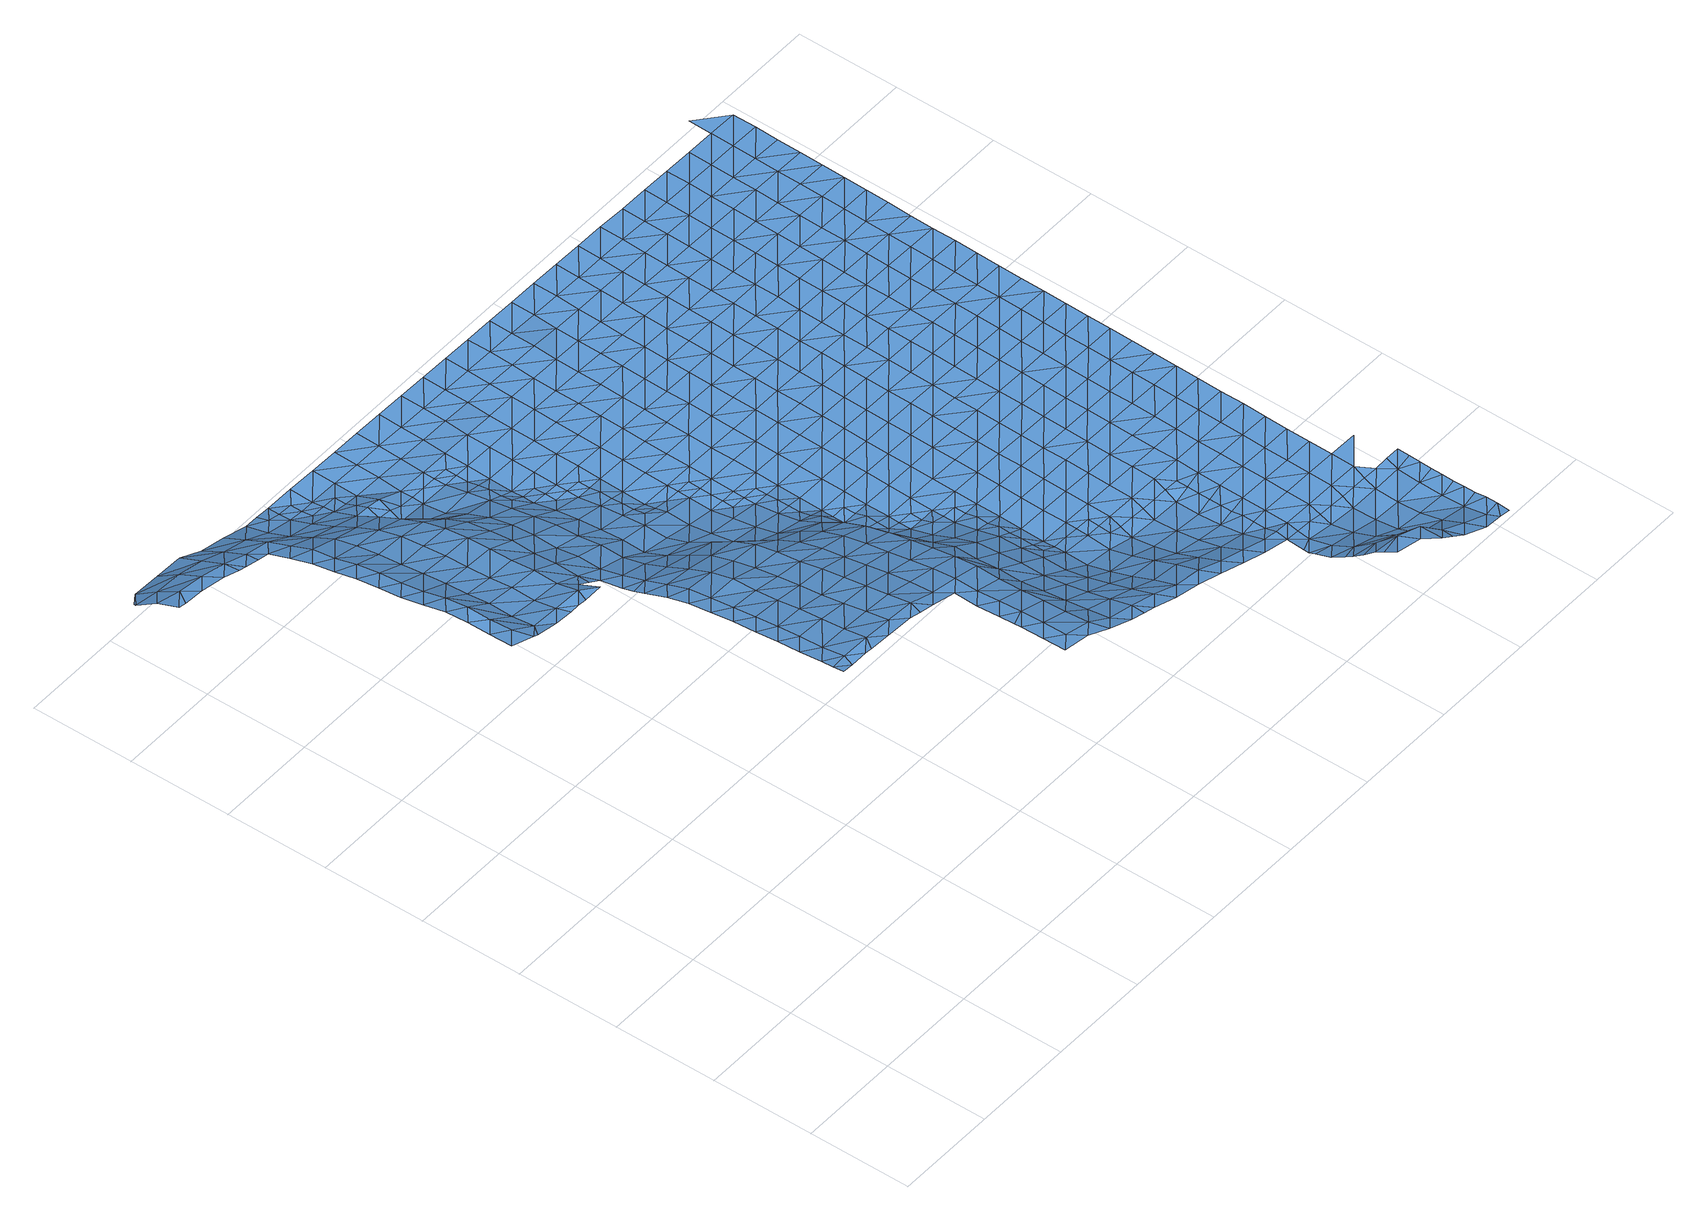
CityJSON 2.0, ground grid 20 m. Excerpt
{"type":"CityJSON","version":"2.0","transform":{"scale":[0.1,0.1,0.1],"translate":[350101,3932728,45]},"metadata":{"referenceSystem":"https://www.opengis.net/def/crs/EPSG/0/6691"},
"CityObjects":{
"waterbody1":{"type":"WaterBody","attributes":{"name":"8","class":"1140","function":"1","WaterBodyRiverFloodingRiskAttribute.description":"4","WaterBodyRiverFloodingRiskAttribute.rankOrg":"1","WaterBodyRiverFloodingRiskAttribute.adminType":"2","WaterBodyRiverFloodingRiskAttribute.scale":"L1"},"geometry":[{"type":"MultiSurface","lod":"1","boundaries":[[[0,1,2]],[[2,1,3]],[[1,4,3]],[[5,1,0]],[[3,4,6]],[[6,7,8]],[[7,6,4]],[[5,9,1]],[[4,1,9]],[[10,7,4]],[[11,12,13]],[[5,14,9]],[[4,9,10]],[[15,16,11]],[[12,17,13]],[[18,7,10]],[[11,13,15]],[[19,20,16]],[[19,16,15]],[[9,21,10]],[[21,9,14]],[[22,23,20]],[[24,13,17]],[[20,19,22]],[[15,13,24]],[[25,24,17]],[[26,27,23]],[[15,28,19]],[[18,10,29]],[[21,14,30]],[[10,21,29]],[[29,31,18]],[[23,22,26]],[[19,32,22]],[[15,24,28]],[[28,32,19]],[[27,33,34]],[[25,35,24]],[[36,21,30]],[[33,27,26]],[[34,37,38]],[[22,39,26]],[[40,21,36]],[[21,41,29]],[[34,33,37]],[[35,42,24]],[[43,33,26]],[[37,44,38]],[[22,32,45]],[[29,41,31]],[[28,24,42]],[[46,38,44]],[[39,22,45]],[[40,36,47]],[[48,42,35]],[[21,40,41]],[[49,46,44]],[[32,28,50]],[[51,46,49]],[[43,26,39]],[[37,33,43]],[[52,44,37]],[[50,28,42]],[[32,53,45]],[[54,55,56]],[[50,53,32]],[[57,31,41]],[[40,47,58]],[[59,51,49]],[[60,51,59]],[[56,61,62]],[[63,42,48]],[[52,37,43]],[[44,64,49]],[[58,65,40]],[[56,55,61]],[[40,65,41]],[[52,64,44]],[[66,67,62]],[[68,60,59]],[[63,69,42]],[[39,45,70]],[[58,60,68]],[[42,69,50]],[[39,71,43]],[[62,61,66]],[[72,59,49]],[[45,53,70]],[[68,65,58]],[[61,55,73]],[[66,74,67]],[[67,74,75]],[[76,69,63]],[[77,52,43]],[[57,41,78]],[[79,49,64]],[[80,66,61]],[[39,70,71]],[[41,65,78]],[[53,50,81]],[[75,82,83]],[[81,50,69]],[[72,49,79]],[[53,84,70]],[[77,43,71]],[[85,64,52]],[[75,74,82]],[[68,86,65]],[[87,80,73]],[[61,73,80]],[[68,59,86]],[[57,78,88]],[[83,89,90]],[[66,91,74]],[[69,76,92]],[[93,85,52]],[[86,59,72]],[[93,52,77]],[[64,85,79]],[[53,81,84]],[[84,94,70]],[[83,82,89]],[[95,66,80]],[[69,96,81]],[[97,98,90]],[[74,91,82]],[[89,97,90]],[[69,92,96]],[[78,65,99]],[[79,100,72]],[[71,70,101]],[[99,65,86]],[[91,66,95]],[[71,102,77]],[[80,87,103]],[[104,88,78]],[[99,105,78]],[[106,84,81]],[[101,70,94]],[[96,106,81]],[[98,107,108]],[[82,109,89]],[[77,102,93]],[[100,79,85]],[[72,110,86]],[[111,95,80]],[[98,97,107]],[[112,82,91]],[[113,114,108]],[[107,113,108]],[[115,85,93]],[[116,106,96]],[[71,101,102]],[[104,78,105]],[[106,117,84]],[[110,72,100]],[[84,118,94]],[[86,119,99]],[[80,103,111]],[[109,82,112]],[[97,89,109]],[[120,91,95]],[[121,122,114]],[[97,123,107]],[[113,121,114]],[[115,93,102]],[[85,124,100]],[[120,112,91]],[[115,124,85]],[[125,106,116]],[[86,110,119]],[[126,95,111]],[[118,84,117]],[[127,104,105]],[[103,128,111]],[[101,94,118]],[[121,129,122]],[[97,109,123]],[[101,130,102]],[[131,122,129]],[[132,110,100]],[[120,95,126]],[[124,133,100]],[[134,131,129]],[[135,127,105]],[[99,119,136]],[[105,99,135]],[[137,109,112]],[[138,117,106]],[[125,138,106]],[[107,123,139]],[[113,107,140]],[[102,141,115]],[[142,134,129]],[[143,119,110]],[[104,127,144]],[[101,118,130]],[[99,136,135]],[[128,145,111]],[[125,134,142]],[[121,113,140]],[[146,112,120]],[[107,139,140]],[[100,133,132]],[[117,147,118]],[[126,111,145]],[[138,125,142]],[[102,130,141]],[[137,112,146]],[[115,148,124]],[[123,109,137]],[[149,120,126]],[[129,121,150]],[[151,127,135]],[[123,152,139]],[[153,142,129]],[[154,148,115]],[[137,152,123]],[[155,117,138]],[[156,130,118]],[[136,119,143]],[[121,140,150]],[[154,115,141]],[[128,157,145]],[[110,132,143]],[[135,136,158]],[[149,146,120]],[[159,151,135]],[[160,126,145]],[[161,153,129]],[[133,124,148]],[[117,155,147]],[[139,162,140]],[[129,150,161]],[[159,135,158]],[[142,163,138]],[[159,164,151]],[[165,136,143]],[[149,126,160]],[[130,166,141]],[[158,136,165]],[[145,157,167]],[[168,139,152]],[[132,133,169]],[[118,147,156]],[[140,170,150]],[[141,166,154]],[[138,171,155]],[[143,132,172]],[[173,160,145]],[[167,173,145]],[[133,148,169]],[[174,175,176]],[[162,139,168]],[[177,158,165]],[[178,146,149]],[[172,179,143]],[[163,171,138]],[[166,130,156]],[[180,148,154]],[[137,146,181]],[[179,182,143]],[[142,153,163]],[[143,182,165]],[[155,171,147]],[[183,184,176]],[[175,183,176]],[[172,132,185]],[[181,146,178]],[[132,169,185]],[[174,186,175]],[[165,187,177]],[[152,188,168]],[[173,189,160]],[[140,162,170]],[[190,153,161]],[[152,137,188]],[[191,187,165]],[[191,165,182]],[[161,150,192]],[[180,154,166]],[[184,193,194]],[[148,195,169]],[[189,196,160]],[[188,137,181]],[[197,172,185]],[[192,150,170]],[[190,163,153]],[[193,184,183]],[[167,198,173]],[[156,147,199]],[[149,160,196]],[[200,194,193]],[[147,171,199]],[[201,202,200]],[[175,203,183]],[[148,180,195]],[[195,204,169]],[[169,205,185]],[[206,197,185]],[[207,170,162]],[[203,175,186]],[[208,181,178]],[[201,200,193]],[[209,180,166]],[[178,149,210]],[[161,192,190]],[[204,205,169]],[[168,188,211]],[[162,168,207]],[[156,199,212]],[[166,156,209]],[[213,198,202]],[[214,193,183]],[[198,215,173]],[[216,189,173]],[[149,196,210]],[[217,218,163]],[[168,211,207]],[[209,156,212]],[[213,202,201]],[[171,218,199]],[[185,205,206]],[[219,214,183]],[[220,195,180]],[[163,190,217]],[[171,163,218]],[[215,216,173]],[[216,196,189]],[[219,183,203]],[[209,221,180]],[[208,178,210]],[[222,201,193]],[[188,181,208]],[[213,215,198]],[[186,223,203]],[[224,225,170]],[[188,226,211]],[[221,220,180]],[[170,207,224]],[[192,170,225]],[[195,220,204]],[[218,227,199]],[[201,222,213]],[[228,206,205]],[[229,210,196]],[[190,192,225]],[[230,217,190]],[[226,188,208]],[[211,231,207]],[[212,232,209]],[[222,193,214]],[[204,233,205]],[[212,199,232]],[[234,228,205]],[[232,199,227]],[[196,216,235]],[[211,226,236]],[[209,237,221]],[[190,225,230]],[[203,223,238]],[[239,234,205]],[[208,210,229]],[[204,220,233]],[[231,211,236]],[[240,216,215]],[[224,207,231]],[[219,203,241]],[[196,235,229]],[[242,243,217]],[[213,222,244]],[[215,213,245]],[[246,225,224]],[[242,217,230]],[[208,247,226]],[[218,243,227]],[[237,209,232]],[[220,221,248]],[[218,217,243]],[[245,240,215]],[[203,238,241]],[[237,249,221]],[[250,247,208]],[[205,233,239]],[[213,244,245]],[[248,251,220]],[[252,233,220]],[[223,253,238]],[[216,240,235]],[[214,219,254]],[[226,247,236]],[[251,252,220]],[[208,229,250]],[[255,232,227]],[[224,231,256]],[[222,214,254]],[[248,221,249]],[[219,241,254]],[[257,244,222]],[[258,234,239]],[[252,259,233]],[[246,224,256]],[[230,225,246]],[[260,255,227]],[[240,261,235]],[[259,262,233]],[[247,263,236]],[[236,264,231]],[[232,255,237]],[[230,265,242]],[[239,233,262]],[[227,243,260]],[[266,241,238]],[[267,258,239]],[[268,248,249]],[[269,245,244]],[[263,264,236]],[[270,265,230]],[[222,254,271]],[[265,243,242]],[[272,256,231]],[[229,235,273]],[[270,230,246]],[[267,239,262]],[[249,237,274]],[[238,253,275]],[[257,222,271]],[[276,268,249]],[[269,240,245]],[[255,277,237]],[[250,229,273]],[[278,275,253]],[[274,276,249]],[[235,261,273]],[[243,279,260]],[[258,267,280]],[[250,281,247]],[[254,241,266]],[[265,282,243]],[[274,237,277]],[[238,275,266]],[[279,283,260]],[[284,268,276]],[[285,255,260]],[[281,263,247]],[[244,257,269]],[[272,286,256]],[[283,285,260]],[[243,282,279]],[[231,264,272]],[[240,287,261]],[[246,286,270]],[[250,273,288]],[[246,256,286]],[[289,274,277]],[[285,290,255]],[[281,250,288]],[[275,278,291]],[[254,266,292]],[[271,254,293]],[[290,294,255]],[[255,294,277]],[[271,295,257]],[[240,269,296]],[[261,297,273]],[[263,298,264]],[[270,299,265]],[[300,289,277]],[[295,269,257]],[[301,279,282]],[[275,302,266]],[[254,292,293]],[[240,296,287]],[[273,297,288]],[[303,299,270]],[[304,263,281]],[[264,298,272]],[[303,270,286]],[[277,294,300]],[[275,291,302]],[[295,271,293]],[[265,305,282]],[[306,289,300]],[[282,307,301]],[[266,308,292]],[[261,287,297]],[[309,281,288]],[[263,304,298]],[[310,286,272]],[[298,311,272]],[[305,307,282]],[[312,313,269]],[[314,309,288]],[[291,315,302]],[[266,302,308]],[[281,309,304]],[[269,295,312]],[[296,269,313]],[[316,303,286]],[[288,297,314]],[[265,299,305]],[[293,317,295]],[[310,272,311]],[[287,318,297]],[[292,308,319]],[[293,292,317]],[[287,296,318]],[[299,303,320]],[[317,292,319]],[[321,307,305]],[[320,322,299]],[[322,323,299]],[[296,313,318]],[[299,323,305]],[[311,298,324]],[[286,310,316]],[[297,325,314]],[[304,309,326]],[[298,304,327]],[[320,303,316]],[[308,302,328]],[[329,321,305]],[[302,315,328]],[[324,330,311]],[[323,329,305]],[[330,331,311]],[[311,331,310]],[[327,304,326]],[[332,313,312]],[[295,317,333]],[[312,295,334]],[[297,318,335]],[[324,298,327]],[[314,336,309]],[[337,320,316]],[[338,321,329]],[[325,297,335]],[[339,317,319]],[[325,336,314]],[[340,341,310]],[[295,333,334]],[[315,342,328]],[[308,328,343]],[[319,308,344]],[[326,309,345]],[[310,331,340]],[[316,310,341]],[[346,337,316]],[[347,324,327]],[[344,308,343]],[[344,339,319]],[[348,349,326]],[[348,326,345]],[[312,334,332]],[[327,326,349]],[[316,341,346]],[[318,313,350]],[[345,309,336]],[[351,337,346]],[[327,352,347]],[[353,343,328]],[[354,352,327]],[[354,327,349]],[[313,332,350]],[[333,317,355]],[[333,356,334]],[[335,318,357]],[[358,345,336]],[[359,353,328]],[[334,360,332]],[[328,342,359]],[[355,317,339]],[[318,350,357]],[[343,361,344]],[[336,325,362]],[[363,358,336]],[[325,335,364]],[[353,361,343]],[[361,339,344]],[[365,366,332]],[[332,366,350]],[[334,356,360]],[[332,360,365]],[[363,336,362]],[[333,355,356]],[[342,367,359]],[[363,368,358]],[[335,357,364]],[[362,325,364]],[[366,369,350]],[[369,370,350]],[[350,370,357]],[[361,371,339]],[[372,360,356]],[[373,362,364]],[[370,374,357]],[[371,375,339]],[[375,356,355]],[[374,376,357]],[[357,376,364]],[[377,353,359]],[[355,339,375]],[[376,378,364]],[[377,361,353]],[[359,367,379]],[[378,380,364]],[[372,356,381]],[[373,364,380]],[[356,382,381]],[[359,379,377]],[[383,371,361]],[[367,384,379]],[[356,375,382]],[[385,375,371]],[[361,377,386]],[[387,381,382]],[[388,382,375]],[[384,389,379]],[[390,377,379]],[[361,386,383]],[[385,388,375]],[[382,391,387]],[[390,386,377]],[[392,391,382]],[[382,388,392]],[[371,383,385]],[[393,389,384]],[[390,379,389]],[[386,394,383]],[[395,388,385]],[[396,394,386]],[[396,386,390]],[[383,394,385]],[[385,397,395]],[[393,398,389]],[[399,397,385]],[[394,399,385]],[[400,396,390]],[[390,389,400]],[[400,389,398]],[[401,394,396]],[[393,402,398]],[[400,401,396]],[[403,397,399]],[[401,404,394]],[[394,405,399]],[[406,403,399]],[[407,408,398]],[[398,408,400]],[[407,398,402]],[[409,410,400]],[[400,408,409]],[[399,405,406]],[[401,400,410]],[[394,404,405]],[[410,411,401]],[[412,404,401]],[[411,412,401]],[[413,406,405]],[[412,414,404]],[[415,405,404]],[[414,415,404]],[[416,413,405]],[[416,405,415]],[[413,416,417]]]}]},
"waterbody2":{"type":"WaterBody","attributes":{"name":"8","class":"1140","function":"1","WaterBodyRiverFloodingRiskAttribute.description":"4","WaterBodyRiverFloodingRiskAttribute.rankOrg":"2","WaterBodyRiverFloodingRiskAttribute.adminType":"2","WaterBodyRiverFloodingRiskAttribute.scale":"L1"},"geometry":[{"type":"MultiSurface","lod":"1","boundaries":[[[144,127,418]],[[127,151,418]],[[151,164,418]],[[164,419,418]],[[159,158,177]],[[420,164,159]],[[159,177,420]],[[420,419,164]],[[177,187,420]],[[179,172,197]],[[179,421,182]],[[179,197,421]],[[191,422,187]],[[423,420,187]],[[420,424,419]],[[422,182,421]],[[191,182,422]],[[197,206,421]],[[423,187,422]],[[421,425,422]],[[420,423,424]],[[425,421,206]],[[206,228,425]],[[423,422,426]],[[426,422,425]],[[423,427,424]],[[228,234,425]],[[423,426,427]],[[428,425,234]],[[424,427,429]],[[426,425,428]],[[426,430,427]],[[258,428,234]],[[268,251,248]],[[431,252,251]],[[426,428,430]],[[258,280,428]],[[251,268,431]],[[429,427,432]],[[431,433,252]],[[432,427,430]],[[259,252,433]],[[262,259,433]],[[268,284,431]],[[434,430,428]],[[435,280,267]],[[435,262,433]],[[267,262,435]],[[429,432,436]],[[428,280,434]],[[437,433,431]],[[276,274,289]],[[430,438,432]],[[439,431,284]],[[279,301,283]],[[284,276,440]],[[280,435,434]],[[276,289,440]],[[441,285,283]],[[442,435,433]],[[443,436,432]],[[439,284,440]],[[430,434,438]],[[289,306,440]],[[283,301,441]],[[437,431,439]],[[441,444,285]],[[445,434,435]],[[290,444,294]],[[290,285,444]],[[432,438,446]],[[301,307,441]],[[433,437,442]],[[447,440,306]],[[432,446,443]],[[440,448,439]],[[300,294,449]],[[294,444,449]],[[306,300,449]],[[450,444,441]],[[307,450,441]],[[445,435,442]],[[438,434,445]],[[447,306,449]],[[448,440,447]],[[437,439,448]],[[446,438,451]],[[321,450,307]],[[450,452,444]],[[451,438,445]],[[452,453,444]],[[454,447,449]],[[455,437,448]],[[449,444,453]],[[442,437,456]],[[446,451,457]],[[443,446,458]],[[321,338,450]],[[453,454,449]],[[454,448,447]],[[456,437,455]],[[445,442,456]],[[459,451,445]],[[322,320,337]],[[322,460,323]],[[446,457,458]],[[322,337,460]],[[461,455,448]],[[347,462,324]],[[460,463,323]],[[450,464,452]],[[330,462,331]],[[463,338,329]],[[330,324,462]],[[464,450,338]],[[459,445,456]],[[451,465,457]],[[329,323,463]],[[454,461,448]],[[337,351,460]],[[340,331,466]],[[465,451,459]],[[464,338,463]],[[461,467,455]],[[331,462,466]],[[341,340,466]],[[347,352,462]],[[465,468,457]],[[457,469,458]],[[470,463,460]],[[351,470,460]],[[453,452,471]],[[472,351,346]],[[471,452,464]],[[473,454,453]],[[348,345,474]],[[346,341,472]],[[474,345,358]],[[349,348,474]],[[456,455,475]],[[341,466,472]],[[476,473,453]],[[472,470,351]],[[354,477,352]],[[476,453,471]],[[477,349,474]],[[478,461,454]],[[354,349,477]],[[455,467,475]],[[463,479,464]],[[457,468,469]],[[358,368,474]],[[459,456,480]],[[481,472,466]],[[462,352,482]],[[483,479,463]],[[483,463,470]],[[465,459,480]],[[466,462,481]],[[461,478,467]],[[456,475,480]],[[360,372,365]],[[465,484,468]],[[352,477,482]],[[368,485,474]],[[486,477,474]],[[365,487,366]],[[462,482,481]],[[488,470,472]],[[363,489,368]],[[363,362,489]],[[454,473,478]],[[471,464,490]],[[489,362,373]],[[491,469,468]],[[365,372,487]],[[478,492,467]],[[465,480,484]],[[487,493,366]],[[489,485,368]],[[490,464,479]],[[494,482,477]],[[476,471,490]],[[369,493,370]],[[495,473,476]],[[369,366,493]],[[475,467,492]],[[496,491,468]],[[472,481,497]],[[470,498,483]],[[499,480,475]],[[372,381,487]],[[490,495,476]],[[373,380,489]],[[468,484,496]],[[493,500,370]],[[488,472,497]],[[474,485,486]],[[374,500,376]],[[374,370,500]],[[501,478,473]],[[495,502,473]],[[503,485,489]],[[475,492,504]],[[505,493,487]],[[500,506,376]],[[498,470,488]],[[479,483,498]],[[477,486,494]],[[502,501,473]],[[499,475,504]],[[378,376,506]],[[484,480,499]],[[481,482,507]],[[481,508,497]],[[478,501,492]],[[498,509,479]],[[380,378,506]],[[510,505,487]],[[484,511,496]],[[487,381,510]],[[499,511,484]],[[489,380,503]],[[508,488,497]],[[482,494,507]],[[512,504,492]],[[381,387,510]],[[490,479,513]],[[380,506,503]],[[496,514,491]],[[515,506,500]],[[513,516,490]],[[500,493,517]],[[481,507,508]],[[518,498,488]],[[485,503,519]],[[486,485,520]],[[479,509,513]],[[486,521,494]],[[508,522,488]],[[387,391,510]],[[495,490,516]],[[523,496,511]],[[517,493,505]],[[517,515,500]],[[492,501,512]],[[504,524,499]],[[522,518,488]],[[485,519,520]],[[502,495,516]],[[525,509,498]],[[526,524,504]],[[524,511,499]],[[494,527,507]],[[528,501,502]],[[526,504,512]],[[496,523,514]],[[503,529,519]],[[518,525,498]],[[392,530,391]],[[531,510,391]],[[486,520,521]],[[510,532,505]],[[392,388,530]],[[533,528,502]],[[503,506,529]],[[388,395,530]],[[502,516,533]],[[501,534,512]],[[506,515,529]],[[513,509,525]],[[494,521,527]],[[531,391,530]],[[534,526,512]],[[523,511,535]],[[508,507,536]],[[395,397,530]],[[535,511,524]],[[532,510,531]],[[513,537,516]],[[535,538,523]],[[523,539,514]],[[540,537,513]],[[517,505,541]],[[507,527,536]],[[534,501,528]],[[522,542,518]],[[519,529,543]],[[520,519,544]],[[545,533,516]],[[538,539,523]],[[522,508,542]],[[546,524,526]],[[547,531,530]],[[513,525,540]],[[541,505,532]],[[397,547,530]],[[541,548,517]],[[542,508,536]],[[519,543,544]],[[515,517,548]],[[549,525,518]],[[521,520,550]],[[521,551,527]],[[552,528,533]],[[553,526,534]],[[524,554,535]],[[403,547,397]],[[547,555,531]],[[520,544,550]],[[531,556,532]],[[545,516,537]],[[529,515,557]],[[558,518,542]],[[529,559,543]],[[560,540,525]],[[546,554,524]],[[527,561,536]],[[526,553,546]],[[535,554,538]],[[551,521,550]],[[515,548,557]],[[543,559,544]],[[549,560,525]],[[562,553,534]],[[518,558,549]],[[540,560,537]],[[533,545,552]],[[536,563,542]],[[403,406,547]],[[534,528,562]],[[531,555,556]],[[561,527,551]],[[564,548,541]],[[529,557,559]],[[541,532,565]],[[566,558,542]],[[559,567,544]],[[568,545,537]],[[528,552,562]],[[553,569,546]],[[565,532,556]],[[562,569,553]],[[567,570,544]],[[407,571,408]],[[538,554,572]],[[539,538,573]],[[563,536,561]],[[407,402,571]],[[566,549,558]],[[574,547,406]],[[547,575,555]],[[576,551,550]],[[577,568,537]],[[402,578,571]],[[550,544,570]],[[577,537,560]],[[573,538,572]],[[564,579,548]],[[569,580,546]],[[541,565,564]],[[566,542,563]],[[581,559,557]],[[409,408,582]],[[555,583,556]],[[584,561,551]],[[552,545,568]],[[557,548,579]],[[408,571,582]],[[410,409,582]],[[580,585,546]],[[578,586,571]],[[406,413,574]],[[549,587,560]],[[554,585,572]],[[582,588,410]],[[552,589,562]],[[588,412,411]],[[547,574,575]],[[554,546,585]],[[576,550,570]],[[411,410,588]],[[590,563,561]],[[559,591,567]],[[560,587,577]],[[586,592,571]],[[413,417,574]],[[549,566,593]],[[571,592,582]],[[594,564,565]],[[552,568,595]],[[588,596,412]],[[581,557,579]],[[591,570,567]],[[596,415,414]],[[555,575,583]],[[585,597,572]],[[414,412,596]],[[565,556,594]],[[551,576,584]],[[598,566,563]],[[589,599,562]],[[549,593,587]],[[600,568,577]],[[552,595,589]],[[569,599,580]],[[594,556,583]],[[569,562,599]],[[592,601,582]],[[582,602,588]],[[573,572,603]],[[590,561,584]],[[590,598,563]],[[604,574,417]],[[559,581,591]],[[605,415,596]],[[606,576,570]],[[416,415,605]],[[607,600,577]],[[564,608,579]],[[586,609,592]],[[607,577,587]],[[417,416,605]],[[601,602,582]],[[603,572,597]],[[575,574,604]],[[568,610,595]],[[575,611,583]],[[606,584,576]],[[588,612,596]],[[613,581,579]],[[614,570,591]],[[604,417,605]],[[600,610,568]],[[564,594,615]],[[610,589,595]],[[609,616,592]],[[593,566,617]],[[585,618,597]],[[596,612,605]],[[580,599,619]],[[585,580,618]],[[606,570,614]],[[620,594,583]],[[564,615,608]],[[621,591,581]],[[575,604,611]],[[566,598,617]],[[606,622,584]],[[584,623,590]],[[616,624,592]],[[587,593,625]],[[580,619,618]],[[587,626,607]],[[627,601,592]],[[588,602,612]],[[610,628,589]],[[613,579,608]],[[589,629,599]],[[621,614,591]],[[630,583,611]],[[622,623,584]],[[623,598,590]],[[626,600,607]],[[593,617,625]],[[627,602,601]],[[599,629,619]],[[620,631,594]],[[621,581,613]],[[597,618,632]],[[583,630,620]],[[603,597,633]],[[634,608,615]],[[605,612,635]],[[604,605,636]],[[614,637,606]],[[615,594,631]],[[629,589,628]],[[616,638,624]],[[587,625,626]],[[633,597,632]],[[639,610,600]],[[636,605,635]],[[598,640,617]],[[641,618,619]],[[592,624,627]],[[627,642,602]],[[602,643,612]],[[644,640,598]],[[611,604,645]],[[608,646,613]],[[638,647,624]],[[614,621,637]],[[606,648,622]],[[642,643,602]],[[598,623,644]],[[630,611,645]],[[618,641,632]],[[649,620,630]],[[600,626,650]],[[619,629,651]],[[604,636,645]],[[615,631,634]],[[612,652,635]],[[625,617,640]],[[653,606,637]],[[628,610,639]],[[641,619,651]],[[600,650,639]],[[622,654,623]],[[655,629,628]],[[656,633,632]],[[639,657,628]],[[646,608,634]],[[635,652,636]],[[648,606,653]],[[658,631,620]],[[648,654,622]],[[630,645,649]],[[621,613,659]],[[660,656,632]],[[624,647,661]],[[623,662,644]],[[629,655,651]],[[625,640,663]],[[626,625,664]],[[660,632,641]],[[612,643,652]],[[659,613,646]],[[627,624,665]],[[654,662,623]],[[652,666,636]],[[636,667,645]],[[664,625,663]],[[668,653,637]],[[650,626,664]],[[620,649,669]],[[647,670,661]],[[637,621,671]],[[672,639,650]],[[628,657,655]],[[644,673,640]],[[624,661,665]],[[658,674,631]],[[642,627,675]],[[620,669,658]],[[676,646,634]],[[621,659,671]],[[634,631,674]],[[677,663,640]],[[670,678,661]],[[679,651,655]],[[667,636,666]],[[650,664,680]],[[627,665,675]],[[674,676,634]],[[676,659,646]],[[641,651,681]],[[682,669,649]],[[668,683,653]],[[643,642,684]],[[673,677,640]],[[649,645,685]],[[637,671,668]],[[686,654,648]],[[657,639,672]],[[644,662,673]],[[681,651,679]],[[687,664,663]],[[660,641,681]],[[648,653,683]],[[650,680,672]],[[684,642,675]],[[688,655,657]],[[685,645,667]],[[689,656,660]],[[672,690,657]],[[661,691,665]],[[686,662,654]],[[652,643,692]],[[693,671,659]],[[677,687,663]],[[669,694,658]],[[676,695,659]],[[696,689,660]],[[655,688,679]],[[643,684,692]],[[660,681,696]],[[649,685,682]],[[686,648,683]],[[697,674,658]],[[666,652,698]],[[687,699,664]],[[662,700,673]],[[686,700,662]],[[657,690,688]],[[701,681,679]],[[680,664,699]],[[694,697,658]],[[652,692,698]],[[669,682,694]],[[702,676,674]],[[667,666,703]],[[659,695,693]],[[704,683,668]],[[668,671,705]],[[706,679,688]],[[673,707,677]],[[703,708,667]],[[672,680,709]],[[697,702,674]],[[666,698,703]],[[710,695,676]],[[707,687,677]],[[685,667,708]],[[671,693,705]],[[685,711,682]],[[712,686,683]],[[709,713,672]],[[696,681,701]],[[680,699,709]],[[673,700,714]],[[679,706,701]],[[690,672,713]],[[690,715,688]],[[696,716,689]],[[712,700,686]],[[668,705,704]],[[673,714,707]],[[695,717,693]],[[687,718,699]],[[694,682,711]],[[719,697,694]],[[710,676,702]],[[688,720,706]],[[696,701,721]],[[685,708,711]],[[712,683,704]],[[715,690,713]],[[693,722,705]],[[687,707,723]],[[696,721,716]],[[717,695,710]],[[717,722,693]],[[709,699,718]],[[694,711,719]],[[719,724,697]],[[725,700,712]],[[720,688,715]],[[720,726,706]],[[726,721,701]],[[687,723,718]],[[705,727,704]],[[714,700,728]],[[724,729,697]],[[701,706,726]],[[730,710,702]],[[731,732,709]],[[732,715,713]],[[702,697,729]],[[700,725,728]],[[707,714,733]],[[707,734,723]],[[709,718,731]],[[713,709,732]],[[729,730,702]],[[712,704,727]],[[733,714,728]],[[733,734,707]],[[705,722,727]],[[712,735,725]],[[736,720,715]],[[721,726,737]],[[716,721,738]],[[739,722,717]],[[740,728,725]],[[717,710,741]],[[738,721,737]],[[718,742,731]],[[712,727,735]],[[743,715,732]],[[718,723,742]],[[720,744,726]],[[745,740,725]],[[710,730,741]],[[742,723,734]],[[745,725,735]],[[746,733,728]],[[715,743,736]],[[747,737,726]],[[727,722,739]],[[717,741,739]],[[748,743,732]],[[744,720,736]],[[749,731,742]],[[750,738,737]],[[732,731,748]],[[751,752,727]],[[746,728,740]],[[747,726,744]],[[727,739,751]],[[735,727,752]],[[731,749,748]],[[735,753,745]],[[754,736,743]],[[734,733,755]],[[748,756,743]],[[755,733,746]],[[742,734,755]],[[754,744,736]],[[750,737,747]],[[757,749,742]],[[745,758,740]],[[759,757,742]],[[735,752,753]],[[754,743,756]],[[759,742,755]],[[740,760,746]],[[761,747,744]],[[749,762,748]],[[757,762,749]],[[745,753,758]],[[746,760,755]],[[763,761,744]],[[748,762,756]],[[763,744,754]],[[764,759,755]],[[740,758,760]],[[765,754,756]],[[750,747,766]],[[765,763,754]],[[764,755,760]],[[767,756,762]],[[747,761,766]],[[765,756,767]],[[768,761,763]],[[759,764,769]],[[757,759,770]],[[765,771,763]],[[770,759,769]],[[771,768,763]],[[762,772,767]],[[762,757,772]],[[757,770,772]],[[766,761,773]],[[765,767,774]],[[773,761,768]],[[774,767,772]],[[765,775,771]],[[775,765,774]],[[776,768,771]],[[775,777,771]],[[778,773,768]],[[776,771,777]],[[776,778,768]],[[779,773,778]]]}]},
"waterbody3":{"type":"WaterBody","attributes":{"name":"8","class":"1140","function":"1","WaterBodyRiverFloodingRiskAttribute.description":"4","WaterBodyRiverFloodingRiskAttribute.rankOrg":"1","WaterBodyRiverFloodingRiskAttribute.adminType":"2","WaterBodyRiverFloodingRiskAttribute.scale":"L1"},"geometry":[{"type":"MultiSurface","lod":"1","boundaries":[[[780,781,782]],[[783,780,782]],[[784,785,786]],[[784,787,785]],[[786,785,788]],[[788,785,789]],[[790,791,792]],[[793,791,790]],[[793,790,647]],[[670,647,790]],[[670,790,678]],[[678,790,794]],[[795,678,794]],[[796,797,798]],[[796,798,799]],[[798,800,799]],[[799,800,801]],[[801,800,402]],[[578,402,800]],[[609,586,802]],[[803,804,805]],[[785,806,789]],[[792,791,807]],[[787,784,808]],[[638,616,793]],[[806,785,787]],[[806,809,789]],[[809,783,789]],[[803,805,781]],[[810,789,782]],[[811,812,794]],[[794,804,811]],[[804,794,805]],[[792,805,794]],[[812,795,794]],[[790,792,794]],[[807,810,792]],[[807,813,814]],[[815,814,813]],[[816,815,817]],[[818,819,817]],[[817,819,820]],[[816,817,820]],[[816,821,822]],[[821,816,820]],[[823,824,797]],[[824,823,818]],[[817,824,818]],[[824,817,815]],[[813,824,815]],[[825,798,824]],[[825,824,813]],[[791,825,813]],[[791,813,807]],[[792,810,782]],[[826,816,822]],[[802,793,616]],[[802,800,825]],[[800,802,586]],[[827,814,815]],[[827,815,816]],[[826,827,816]],[[826,828,827]],[[793,802,825]],[[829,827,828]],[[829,828,830]],[[831,788,829]],[[788,832,829]],[[829,832,814]],[[814,832,807]],[[832,810,807]],[[810,832,789]],[[786,788,831]],[[830,831,829]],[[829,814,827]],[[789,832,788]],[[805,792,782]],[[781,805,782]],[[789,783,782]],[[824,798,797]],[[800,586,578]],[[800,798,825]],[[793,825,791]],[[802,616,609]],[[638,793,647]]]}]}
},
"vertices":[
[22,1462,154],[36,1485,156],[7,1463,156],[8,1509,136],[37,1532,126],[64,1462,150],[9,1555,104],[37,1578,93],[9,1558,104],[92,1484,148],[93,1531,124],[226,997,207],[225,950,210],[254,973,210],[120,1461,138],[255,1019,206],[227,1043,206],[282,950,188],[94,1577,91],[255,1066,206],[228,1089,201],[149,1483,134],[256,1112,198],[228,1135,189],[311,972,177],[291,949,186],[257,1158,184],[229,1182,178],[311,1018,171],[150,1530,112],[160,1460,125],[151,1576,90],[312,1065,171],[258,1204,175],[230,1228,171],[339,949,175],[177,1460,119],[259,1250,169],[231,1274,163],[314,1157,160],[206,1482,112],[207,1529,89],[367,971,174],[314,1203,154],[259,1297,160],[313,1111,164],[231,1320,151],[208,1459,112],[377,948,173],[260,1343,146],[368,1017,164],[232,1366,141],[315,1249,147],[369,1064,164],[501,484,222],[521,483,222],[501,506,219],[207,1575,64],[234,1459,106],[261,1389,138],[233,1413,124],[530,506,222],[502,530,216],[395,948,173],[316,1296,140],[262,1482,98],[530,552,213],[502,576,210],[262,1435,117],[424,970,172],[370,1110,158],[370,1156,155],[318,1388,119],[557,483,222],[531,599,209],[503,622,205],[414,947,172],[371,1202,151],[263,1528,74],[317,1342,131],[586,505,222],[425,1016,160],[532,645,203],[504,668,199],[426,1063,160],[373,1295,138],[318,1434,94],[570,482,221],[264,1574,51],[533,691,197],[505,715,193],[588,598,206],[452,947,172],[372,1249,145],[426,1109,155],[587,551,212],[453,993,150],[533,737,191],[505,761,186],[319,1481,68],[373,1341,125],[427,1155,153],[428,1201,149],[614,482,219],[321,1573,34],[320,1527,48],[481,1016,134],[534,784,183],[506,807,178],[589,690,192],[374,1387,102],[643,504,218],[589,644,200],[535,830,175],[507,853,163],[429,1248,142],[480,992,134],[482,1062,134],[483,1108,128],[375,1433,76],[644,597,199],[536,876,157],[508,900,144],[590,736,186],[429,1294,129],[509,992,117],[644,551,208],[349,1549,40],[671,481,215],[537,922,138],[484,1154,129],[508,921,136],[431,1386,84],[430,1340,107],[509,946,127],[377,1526,34],[376,1480,53],[646,689,183],[538,1015,107],[591,783,183],[592,829,169],[485,1200,122],[537,968,121],[432,1432,58],[349,1573,33],[700,503,214],[645,643,190],[540,1107,98],[486,1293,93],[701,596,196],[592,875,150],[377,1549,33],[647,735,175],[594,967,105],[485,1247,114],[539,1061,107],[540,1153,100],[695,480,210],[405,1502,36],[405,1525,33],[700,550,205],[593,921,126],[648,828,154],[595,1014,90],[405,1548,32],[432,1479,39],[541,1199,94],[728,480,202],[648,782,165],[487,1339,59],[649,874,138],[596,1060,90],[460,1409,45],[756,502,196],[780,248,200],[809,270,200],[781,294,198],[433,1502,35],[702,642,187],[460,1432,55],[542,1246,82],[703,688,177],[460,1455,46],[810,317,198],[782,340,195],[488,1385,31],[837,247,190],[461,1501,35],[703,734,167],[757,549,190],[651,966,81],[461,1478,35],[650,920,110],[811,363,194],[782,354,194],[543,1292,62],[758,595,182],[488,1408,42],[784,479,187],[596,1106,83],[783,386,191],[811,409,190],[783,433,186],[866,269,185],[544,1338,35],[544,1384,28],[516,1408,30],[705,827,148],[759,687,163],[598,1199,70],[759,641,172],[704,781,159],[597,1152,79],[812,455,185],[867,362,177],[813,501,185],[814,548,178],[651,1013,60],[652,1059,60],[866,316,181],[599,1291,50],[599,1245,60],[868,408,173],[894,246,163],[706,873,126],[707,919,96],[760,733,153],[653,1105,55],[545,1407,28],[815,640,159],[707,966,68],[762,826,116],[654,1151,49],[600,1337,40],[573,1407,28],[814,594,170],[761,780,139],[655,1198,41],[922,268,152],[601,1383,28],[870,547,163],[923,315,143],[708,1012,50],[709,1058,50],[869,454,169],[870,501,169],[763,918,57],[817,733,138],[627,1267,44],[655,1244,30],[816,686,150],[628,1290,39],[628,1314,39],[950,245,142],[924,361,135],[710,1150,38],[762,872,82],[925,453,121],[601,1406,28],[629,1337,34],[710,1104,44],[871,593,154],[629,1360,28],[818,779,120],[818,825,93],[765,1011,37],[980,314,124],[629,1383,28],[656,1267,29],[926,500,121],[764,965,46],[925,407,128],[819,871,60],[872,639,144],[683,1220,29],[979,268,137],[684,1243,29],[711,1197,28],[981,244,133],[738,1081,41],[630,1406,28],[873,732,119],[766,1057,37],[738,1104,36],[684,1266,28],[738,1127,36],[820,917,47],[928,592,115],[873,685,132],[712,1220,28],[739,1150,33],[1007,244,126],[981,360,111],[981,406,100],[739,1173,33],[982,452,92],[927,546,115],[929,638,96],[875,824,70],[821,1010,27],[740,1196,28],[766,1080,32],[1036,267,120],[821,964,37],[874,778,99],[822,1056,27],[740,1219,28],[794,1080,27],[1036,313,104],[930,731,57],[877,916,34],[876,870,46],[983,499,92],[984,545,86],[929,684,75],[1064,243,106],[877,963,27],[1038,405,74],[984,591,82],[1037,359,88],[849,986,27],[823,1079,27],[850,1009,27],[850,1032,27],[904,847,49],[986,683,43],[931,777,43],[932,823,27],[1092,266,99],[851,1056,27],[904,870,37],[905,893,30],[1040,544,55],[1039,451,62],[1040,498,62],[985,637,64],[987,730,27],[878,986,27],[851,1079,27],[1095,404,45],[905,916,30],[905,939,30],[1120,242,93],[1093,312,82],[1094,358,62],[959,753,35],[906,962,27],[932,846,27],[959,776,35],[960,799,35],[1041,590,53],[906,985,27],[960,846,27],[1150,311,74],[960,823,27],[1095,451,31],[1096,497,31],[1042,636,39],[987,753,27],[1149,265,90],[1068,520,43],[1151,357,55],[1015,706,35],[1015,729,27],[1043,683,27],[1069,543,41],[1069,567,41],[1177,241,75],[1016,752,27],[1069,590,40],[1070,613,40],[1151,403,37],[1097,520,29],[1043,706,27],[1070,636,33],[1152,450,23],[1071,659,33],[1207,310,47],[1071,682,27],[1206,264,68],[1071,705,27],[1125,519,29],[1153,496,27],[1208,402,16],[1234,240,56],[1209,449,8],[1207,356,29],[1153,519,27],[1181,472,25],[1262,263,50],[1263,309,29],[1182,518,27],[1181,495,27],[1290,239,38],[1265,401,8],[1209,472,17],[1264,355,16],[1238,471,17],[1319,262,31],[1266,448,4],[1320,308,16],[1321,354,8],[1347,238,25],[1266,471,15],[1321,400,4],[1322,447,3],[1294,470,15],[1347,261,29],[1348,284,21],[1348,308,21],[1349,331,21],[1349,354,17],[1349,377,17],[1323,470,15],[1350,400,15],[1350,423,15],[1351,446,15],[1351,469,15],
[377,1572,32],[434,1571,32],[433,1525,32],[488,1431,53],[489,1478,32],[490,1524,32],[491,1570,32],[545,1431,28],[546,1477,31],[547,1523,31],[602,1430,28],[547,1569,31],[602,1476,31],[656,1290,28],[603,1522,31],[657,1336,28],[658,1429,28],[658,1382,28],[604,1568,31],[714,1335,28],[659,1475,31],[713,1289,28],[712,1243,28],[766,1103,27],[714,1381,28],[661,1567,31],[767,1149,27],[715,1428,28],[660,1521,31],[769,1242,28],[769,1288,28],[768,1196,27],[823,1102,27],[716,1474,31],[824,1148,27],[825,1195,27],[825,1241,28],[770,1334,28],[771,1381,28],[717,1520,31],[717,1566,31],[772,1427,28],[878,1009,27],[826,1287,28],[932,869,27],[879,1055,27],[880,1101,27],[773,1473,30],[933,916,27],[827,1333,28],[773,1519,30],[774,1565,30],[935,1008,27],[880,1148,27],[934,962,27],[882,1240,28],[988,776,27],[828,1380,28],[881,1194,27],[988,822,27],[883,1286,28],[936,1100,27],[828,1426,28],[990,915,27],[989,868,27],[936,1054,27],[829,1472,30],[1044,775,27],[1045,821,27],[1097,543,27],[991,1007,27],[1043,729,27],[937,1147,27],[831,1564,30],[884,1332,28],[1098,589,27],[1046,867,27],[938,1193,27],[830,1518,30],[991,961,27],[992,1053,27],[885,1425,28],[1099,635,27],[939,1285,28],[939,1239,28],[1100,728,27],[884,1379,28],[1154,588,27],[1099,682,27],[1047,914,27],[1047,960,27],[993,1099,27],[1154,542,27],[886,1471,30],[940,1331,28],[994,1146,27],[887,1563,30],[1156,681,27],[995,1192,27],[1155,634,27],[1049,1052,27],[1101,774,27],[1102,820,27],[1102,866,27],[1048,1006,27],[887,1517,30],[942,1424,28],[1050,1098,27],[941,1378,28],[1103,913,27],[996,1284,27],[1157,727,27],[1210,495,27],[1210,541,27],[1211,587,27],[995,1238,27],[997,1331,27],[943,1470,30],[1104,959,27],[1051,1191,27],[943,1516,30],[944,1563,30],[1050,1145,27],[1212,633,27],[1105,1005,27],[1158,773,27],[1158,819,27],[1052,1237,27],[998,1423,27],[1266,494,26],[1213,680,27],[1106,1098,27],[1159,865,27],[1160,912,27],[1053,1283,27],[998,1377,27],[999,1469,27],[1267,540,26],[1268,586,26],[1213,726,27],[1106,1051,27],[1214,772,27],[1107,1144,27],[1161,958,27],[1054,1330,27],[1161,1004,27],[1269,679,26],[1269,633,26],[1162,1050,27],[1215,818,27],[1109,1236,27],[1054,1376,27],[1216,865,27],[1376,261,26],[1000,1515,29],[1001,1562,29],[1323,493,26],[1324,539,26],[1217,911,27],[1108,1190,27],[1375,238,22],[1270,725,26],[1055,1422,27],[1271,771,26],[1377,307,26],[1324,585,26],[1217,957,27],[1056,1468,27],[1404,237,22],[1164,1143,27],[1377,353,26],[1110,1329,27],[1218,1003,27],[1272,817,26],[1432,260,26],[1163,1097,27],[1325,632,26],[1109,1282,27],[1378,400,26],[1057,1514,29],[1219,1049,27],[1111,1375,27],[1165,1235,27],[1433,306,26],[1434,352,26],[1057,1561,29],[1380,492,26],[1379,446,26],[1273,910,26],[1165,1189,27],[1327,724,26],[1432,237,17],[1166,1281,27],[1380,538,26],[1435,399,26],[1328,770,26],[1272,864,26],[1326,678,26],[1460,236,17],[1220,1096,27],[1113,1467,27],[1112,1421,27],[1382,631,26],[1328,816,26],[1274,956,26],[1275,1002,26],[1489,259,26],[1220,1142,27],[1221,1188,27],[1490,305,26],[1167,1328,27],[1168,1374,27],[1381,584,26],[1383,677,26],[1113,1513,29],[1114,1560,29],[1383,723,26],[1436,445,26],[1436,491,26],[1329,863,26],[1489,236,15],[1223,1280,27],[1276,1095,26],[1169,1466,27],[1491,351,26],[1491,398,26],[1276,1048,26],[1437,537,26],[1384,769,26],[1517,235,15],[1331,955,26],[1438,583,26],[1222,1234,27],[1168,1420,27],[1492,444,26],[1330,909,26],[1331,1001,26],[1224,1373,27],[1171,1559,29],[1224,1327,27],[1439,676,26],[1385,815,26],[1170,1513,29],[1546,258,26],[1332,1048,26],[1277,1141,26],[1278,1187,26],[1547,304,26],[1493,490,26],[1494,536,26],[1387,908,26],[1439,630,26],[1545,235,15],[1386,862,26],[1279,1280,27],[1333,1094,26],[1440,722,26],[1547,350,26],[1441,768,26],[1334,1140,26],[1574,234,15],[1225,1419,27],[1279,1233,27],[1226,1465,27],[1495,629,26],[1387,954,26],[1548,397,26],[1495,583,26],[1388,1000,26],[1335,1186,26],[1281,1372,27],[1227,1558,29],[1280,1326,27],[1603,303,26],[1549,443,26],[1442,861,26],[1496,675,26],[1442,815,26],[1227,1512,29],[1497,721,26],[1550,489,26],[1335,1232,27],[1389,1047,26],[1283,1464,27],[1498,767,26],[1550,535,26],[1444,953,26],[1443,907,26],[1282,1418,27],[1390,1139,26],[1551,582,26],[1336,1279,27],[1498,814,26],[1552,628,26],[1445,999,26],[1337,1325,27],[1390,1093,26],[1338,1371,27],[1284,1557,27],[1499,860,26],[1392,1231,27],[1553,674,26],[1338,1417,27],[1283,1511,27],[1500,906,26],[1391,1185,26],[1554,720,26],[1446,1046,26],[1339,1463,27],[1501,952,26],[1446,1092,26],[1554,766,26],[1555,813,26],[1393,1278,27],[1394,1324,27],[1447,1138,26],[1448,1184,26],[1501,998,26],[1395,1416,27],[1340,1510,27],[1341,1556,27],[1557,905,26],[1503,1091,26],[1556,859,26],[1449,1230,27],[1394,1370,27],[1396,1463,27],[1502,1045,26],[1504,1137,26],[1397,1509,27],[1450,1323,27],[1449,1277,27],[1397,1555,27],[1557,951,26],[1558,997,26],[1559,1044,26],[1452,1415,27],[1505,1183,26],[1451,1369,27],[1506,1276,27],[1560,1090,26],[1505,1230,27],[1560,1136,26],[1453,1508,27],[1507,1322,27],[1453,1462,27],[1561,1182,26],[1508,1414,27],[1454,1554,27],[1508,1368,27],[1510,1507,27],[1562,1229,27],[1563,1275,27],[1509,1461,27],[1564,1321,27],[1511,1553,27],[1564,1367,27],[1565,1413,27],[1567,1506,27],[1566,1460,27],[1567,1552,27],[1512,1599,27],
[1628,118,15],[1629,141,15],[1600,118,4],[1628,95,16],[1605,3,21],[1599,26,16],[1570,3,24],[1627,26,21],[1542,27,40],[1599,72,7],[1545,212,4],[1488,167,5],[1544,166,3],[1488,213,3],[1602,211,6],[1602,234,16],[1346,179,28],[1345,146,41],[1374,168,32],[1346,192,23],[1375,215,18],[1346,202,23],[1432,214,8],[1629,164,15],[1630,187,15],[1601,165,4],[1627,49,21],[1487,120,13],[1627,2,19],[1628,72,16],[1543,119,7],[1630,210,16],[1630,233,16],[1430,121,38],[1486,74,32],[1429,75,71],[1372,30,138],[1373,76,94],[1345,100,70],[1344,78,88],[1344,53,109],[1344,35,120],[1343,7,138],[1345,117,59],[1373,122,57],[1431,168,18],[1400,6,124],[1429,29,117],[1456,5,84],[1485,28,67],[1484,5,67],[1513,4,49],[1543,73,18]
]}
